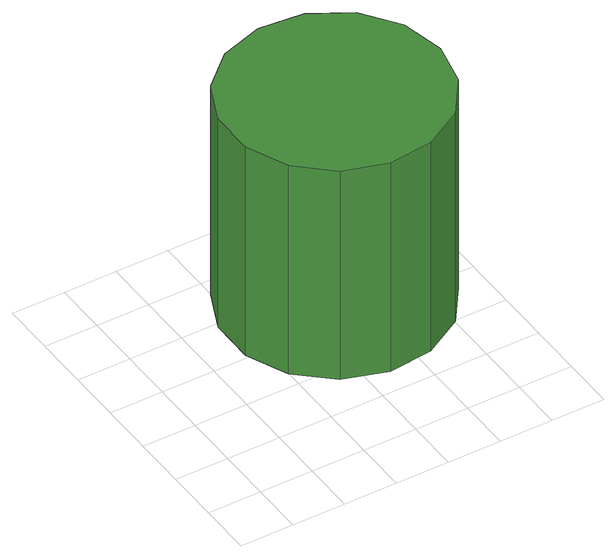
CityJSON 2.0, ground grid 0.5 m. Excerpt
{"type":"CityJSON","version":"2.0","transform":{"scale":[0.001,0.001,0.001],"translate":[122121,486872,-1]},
"CityObjects":{
"tree1":{"type":"SolitaryVegetationObject","attributes":{"function":"something"},"geometry":[{"type":"MultiSurface","lod":"1","boundaries":[[[0,1,2,3,4,5,6,7,8,9,10,11,12,13,14]],[[15,16,17,18,19,20,21,22,23,24,25,26,27,28,29]],[[0,29,28,1]],[[1,28,27,2]],[[2,27,26,3]],[[3,26,25,4]],[[4,25,24,5]],[[5,24,23,6]],[[6,23,22,7]],[[7,22,21,8]],[[8,21,20,9]],[[9,20,19,10]],[[10,19,18,11]],[[11,18,17,12]],[[12,17,16,13]],[[13,16,15,14]],[[14,15,29,0]]]}]}
},
"vertices":[
[2841,1747,3132],[2753,2162,3132],[2504,2505,3132],[2137,2717,3132],[1716,2761,3132],[1312,2630,3132],[997,2346,3132],[825,1959,3132],[825,1535,3132],[997,1148,3132],[1312,864,3132],[1716,733,3132],[2137,778,3132],[2504,989,3132],[2753,1332,3132],[2753,1332,918],[2504,989,918],[2137,778,918],[1716,733,918],[1312,864,918],[997,1148,918],[825,1535,918],[825,1959,918],[997,2346,918],[1312,2630,918],[1716,2761,918],[2137,2717,918],[2504,2505,918],[2753,2162,918],[2841,1747,918]
]}
